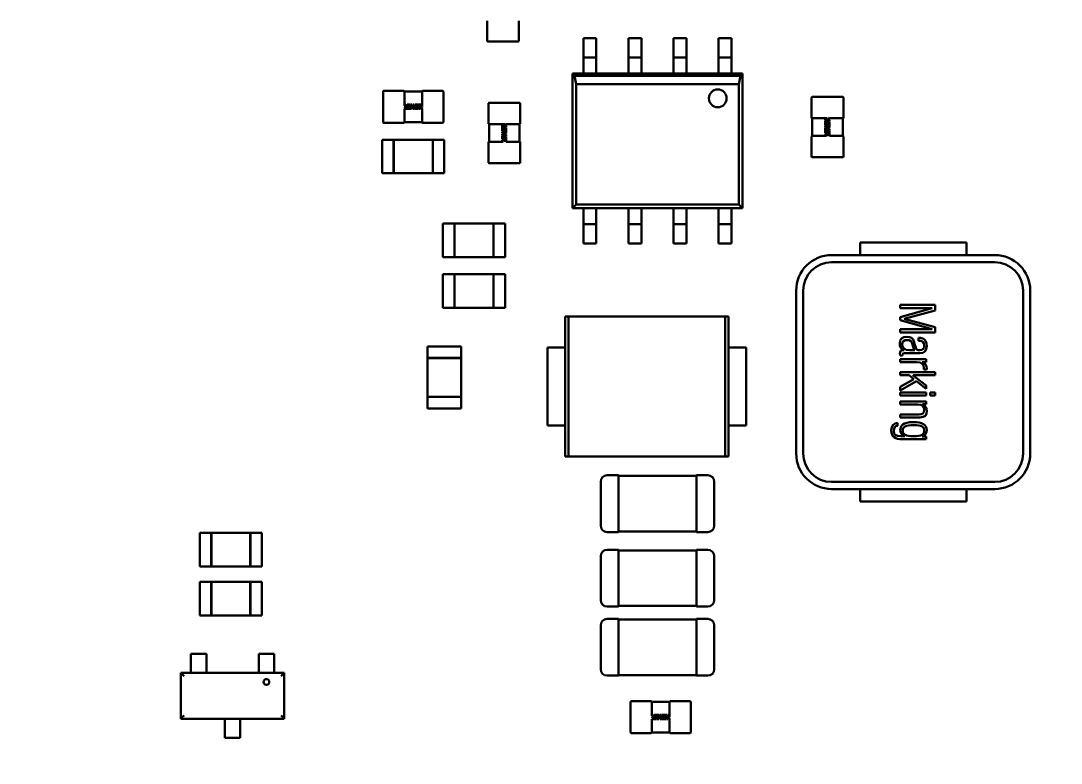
# Model space of a CAD drawing. Header units: millimetres. Extents: x 0 to 841, y 0 to 594.
# Drawn here: x 409.31 to 438.65, y 239.28 to 260.22 of the extents above; entities that cross this region are included whole.
import ezdxf

# ---------------------------------------------------------------- set-up
doc = ezdxf.new("R2010")
doc.units = ezdxf.units.MM
doc.layers.add('Hatch (ISO)', color=7, linetype='Continuous', lineweight=18)
doc.layers.add('Visible (ISO)', color=7, linetype='Continuous', lineweight=50)

msp = doc.modelspace()

# ---------------------------------------------------------------- hatches: boundary and pattern name
at = {"layer": 'Hatch (ISO)'}
h = msp.add_hatch(dxfattribs=at)
h.set_pattern_fill('ANSI31', color=256, scale=25.4, style=0)
h.set_pattern_definition([(45, (0, 0), (-2.245064, 2.245064), [])])
edge = h.paths.add_edge_path()
edge.add_ellipse((416.288, 307.621), major_axis=(-9.758, 2.186), ratio=1, start_angle=270, end_angle=282.6294)
edge.add_line((416.288, 317.621), (382.416, 317.621))
edge.add_ellipse((382.416, 312.621), major_axis=(-5, 0), ratio=1, start_angle=270, end_angle=360)
edge.add_line((377.416, 312.621), (377.416, 210.621))
edge.add_ellipse((382.416, 210.621), major_axis=(0, -5), ratio=1, start_angle=270, end_angle=360)
edge.add_line((382.416, 205.621), (416.288, 205.621))
edge.add_ellipse((416.288, 215.621), major_axis=(10, 0), ratio=1, start_angle=270, end_angle=282.6294)
edge.add_ellipse((445.416, 85.621), major_axis=(120.242, 26.942), ratio=1, start_angle=64.74122, end_angle=90, ccw=False)
edge.add_ellipse((474.544, 215.621), major_axis=(9.758, -2.186), ratio=1, start_angle=270, end_angle=282.6294)
edge.add_line((474.544, 205.621), (558.416, 205.621))
edge.add_ellipse((558.416, 210.621), major_axis=(5, 0), ratio=1, start_angle=270, end_angle=360)
edge.add_line((563.416, 210.621), (563.416, 312.621))
edge.add_ellipse((558.416, 312.621), major_axis=(0, 5), ratio=1, start_angle=270, end_angle=360)
edge.add_line((558.416, 317.621), (474.544, 317.621))
edge.add_ellipse((474.544, 307.621), major_axis=(-10, 0), ratio=1, start_angle=270, end_angle=282.6294)
edge.add_ellipse((445.416, 437.621), major_axis=(-120.242, -26.942), ratio=1, start_angle=64.74122, end_angle=90, ccw=False)
edge = h.paths.add_edge_path(flags=0)
edge.add_line((388.916, 208.621), (388.916, 210.621))
edge.add_ellipse((382.416, 210.621), major_axis=(0, 6.5), ratio=1, start_angle=270, end_angle=363.5049)
edge.add_line((382.019, 217.108), (380.416, 217.108))
edge.add_line((380.416, 217.108), (380.416, 221.814))
edge.add_spline(control_points=[(380.416, 221.814), (380.416, 222.421), (380.5, 223.145), (380.692, 224.324), (380.822, 224.956), (381.036, 226.225), (381.109, 226.863), (381.109, 228.037), (381.036, 228.675), (380.822, 229.944), (380.692, 230.576), (380.5, 231.755), (380.416, 232.479), (380.416, 233.086)], knot_values=[1.346639, 1.346639, 1.346639, 1.346639, 1.528836, 1.528836, 1.705012, 1.705012, 1.881187, 1.881187, 2.057362, 2.057362, 2.233538, 2.233538, 2.415734, 2.415734, 2.415734, 2.415734], degree=3, periodic=0)
edge.add_line((380.416, 233.086), (380.416, 241.621))
edge.add_ellipse((380.416, 244.121), major_axis=(2.5, 0), ratio=1, start_angle=270, end_angle=450)
edge.add_line((380.416, 246.621), (380.416, 276.621))
edge.add_ellipse((380.416, 279.121), major_axis=(2.5, 0), ratio=1, start_angle=270, end_angle=450)
edge.add_line((380.416, 281.621), (380.416, 306.121))
edge.add_line((380.416, 306.121), (382.489, 306.121))
edge.add_ellipse((382.416, 312.621), major_axis=(6.5, 0.073), ratio=1, start_angle=270, end_angle=359.355)
edge.add_line((388.916, 312.621), (388.916, 314.621))
edge.add_line((388.916, 314.621), (416.288, 314.621))
edge.add_ellipse((416.288, 307.621), major_axis=(7, 0), ratio=1, start_angle=77.3706, end_angle=90, ccw=False)
edge.add_ellipse((445.416, 437.621), major_axis=(123.169, -27.598), ratio=1, start_angle=270, end_angle=279.22446)
edge.add_ellipse((445.416, 311.397), major_axis=(-0.223, -7.497), ratio=1, start_angle=270, end_angle=453.4049)
edge.add_ellipse((445.416, 437.621), major_axis=(126.001, 7.497), ratio=1, start_angle=270, end_angle=279.22446)
edge.add_ellipse((474.544, 307.621), major_axis=(6.831, 1.531), ratio=1, start_angle=77.3706, end_angle=90, ccw=False)
edge.add_line((474.544, 314.621), (535.916, 314.621))
edge.add_ellipse((538.416, 314.621), major_axis=(0, -2.5), ratio=1, start_angle=270, end_angle=450)
edge.add_line((540.916, 314.621), (551.918, 314.621))
edge.add_line((551.918, 314.621), (551.918, 312.445))
edge.add_ellipse((558.416, 312.621), major_axis=(0.176, -6.498), ratio=1, start_angle=270, end_angle=359.0971)
edge.add_line((558.489, 306.121), (560.416, 306.121))
edge.add_line((560.416, 306.121), (560.416, 217.108))
edge.add_line((560.416, 217.108), (558.813, 217.108))
edge.add_ellipse((558.416, 210.621), major_axis=(-6.488, 0.397), ratio=1, start_angle=270, end_angle=361.9571)
edge.add_line((551.918, 210.796), (551.918, 208.621))
edge.add_line((551.918, 208.621), (540.916, 208.621))
edge.add_ellipse((538.416, 208.621), major_axis=(0, 2.5), ratio=1, start_angle=270, end_angle=450)
edge.add_line((535.916, 208.621), (474.544, 208.621))
edge.add_ellipse((474.544, 215.621), major_axis=(-7, 0), ratio=1, start_angle=77.3706, end_angle=90, ccw=False)
edge.add_ellipse((445.416, 85.621), major_axis=(-123.169, 27.598), ratio=1, start_angle=270, end_angle=279.22446)
edge.add_ellipse((445.416, 211.844), major_axis=(0.223, 7.497), ratio=1, start_angle=270, end_angle=453.4049)
edge.add_ellipse((445.416, 85.621), major_axis=(-126.001, -7.497), ratio=1, start_angle=270, end_angle=279.22446)
edge.add_ellipse((416.288, 215.621), major_axis=(-6.831, -1.531), ratio=1, start_angle=77.3706, end_angle=90, ccw=False)
edge.add_line((416.288, 208.621), (388.916, 208.621))
edge = h.paths.add_edge_path(flags=0)
edge.add_ellipse((557.666, 211.371), major_axis=(0, 2.172), ratio=1, start_angle=0, end_angle=360)
edge = h.paths.add_edge_path(flags=0)
edge.add_ellipse((557.666, 311.871), major_axis=(0, 2.172), ratio=1, start_angle=0, end_angle=360)
edge = h.paths.add_edge_path(flags=0)
edge.add_ellipse((383.166, 311.871), major_axis=(0, 2.172), ratio=1, start_angle=0, end_angle=360)
edge = h.paths.add_edge_path(flags=0)
edge.add_ellipse((383.166, 211.371), major_axis=(0, 2.172), ratio=1, start_angle=0, end_angle=360)
edge = h.paths.add_edge_path(flags=0)
edge.add_ellipse((445.416, 214.344), major_axis=(0, 2), ratio=1, start_angle=0, end_angle=360)
edge = h.paths.add_edge_path(flags=0)
edge.add_ellipse((445.416, 308.897), major_axis=(0, 2), ratio=1, start_angle=0, end_angle=360)

# ---------------------------------------------------------------- linework, layer by layer
at = {"layer": 'Visible (ISO)'}
for p, q in [((422.459, 259.661), (422.459, 260.223)), ((423.359, 260.223), (423.359, 259.661)), ((423.34, 259.642), (422.477, 259.642)), ((425.18, 259.736), (425.18, 259.286)), ((425.18, 259.736), (425.54, 259.736)), ((425.54, 259.736), (425.54, 259.286)), ((426.45, 259.736), (426.45, 259.286)), ((426.45, 259.736), (426.81, 259.736)), ((426.81, 259.736), (426.81, 259.286)), ((427.72, 259.736), (427.72, 259.286)), ((427.72, 259.736), (428.08, 259.736)), ((428.08, 259.736), (428.08, 259.286)), ((428.99, 259.736), (428.99, 259.286)), ((428.99, 259.736), (429.35, 259.736)), ((429.35, 259.736), (429.35, 259.286)), ((425.18, 259.186), (425.18, 259.286)), ((425.18, 259.186), (425.18, 258.886)), ((425.18, 259.186), (425.54, 259.186)), ((425.54, 259.286), (425.54, 259.186)), ((425.54, 258.886), (425.54, 259.186)), ((426.45, 259.186), (426.45, 259.286)), ((426.45, 259.186), (426.45, 258.886)), ((426.45, 259.186), (426.81, 259.186)), ((426.81, 259.286), (426.81, 259.186)), ((426.81, 258.886), (426.81, 259.186)), ((427.72, 259.186), (427.72, 259.286)), ((427.72, 259.186), (427.72, 258.886)), ((427.72, 259.186), (428.08, 259.186)), ((428.08, 259.286), (428.08, 259.186)), ((428.08, 258.886), (428.08, 259.186)), ((428.99, 259.186), (428.99, 259.286)), ((428.99, 259.186), (428.99, 258.886)), ((428.99, 259.186), (429.35, 259.186)), ((429.35, 259.286), (429.35, 259.186)), ((429.35, 258.886), (429.35, 259.186)), ((425.18, 258.886), (425.18, 258.736)), ((425.54, 258.886), (425.54, 258.736)), ((426.45, 258.886), (426.45, 258.736)), ((426.81, 258.886), (426.81, 258.736)), ((427.72, 258.886), (427.72, 258.736)), ((428.08, 258.886), (428.08, 258.736)), ((428.99, 258.886), (428.99, 258.736)), ((429.35, 258.886), (429.35, 258.736)), ((424.865, 258.736), (425.18, 258.736)), ((424.865, 254.936), (424.865, 258.736)), ((424.865, 258.736), (424.928, 258.673)), ((424.928, 258.673), (429.602, 258.673)), ((424.928, 258.673), (424.97, 258.431)), ((425.18, 258.736), (425.54, 258.736)), ((425.54, 258.736), (426.45, 258.736)), ((426.45, 258.736), (426.81, 258.736)), ((426.81, 258.736), (427.72, 258.736)), ((427.72, 258.736), (428.08, 258.736)), ((428.08, 258.736), (428.99, 258.736)), ((428.99, 258.736), (429.35, 258.736)), ((429.35, 258.736), (429.665, 258.736)), ((429.559, 258.431), (429.602, 258.673)), ((429.602, 258.673), (429.665, 258.736)), ((429.665, 258.736), (429.665, 254.936)), ((419.527, 257.365), (419.527, 258.228)), ((419.545, 258.247), (420.108, 258.247)), ((420.127, 258.228), (420.627, 258.228)), ((420.127, 258.209), (420.127, 258.228)), ((420.127, 257.83), (420.127, 258.209)), ((420.627, 258.209), (420.627, 258.228)), ((420.627, 257.804), (420.627, 258.209)), ((420.645, 258.247), (421.208, 258.247)), ((421.227, 258.228), (421.227, 257.365)), ((429.559, 258.431), (424.97, 258.431)), ((424.97, 258.431), (424.97, 255.042)), ((429.559, 255.042), (429.559, 258.431)), ((422.497, 257.328), (422.497, 257.891)), ((422.516, 257.91), (423.379, 257.91)), ((423.397, 257.891), (423.397, 257.328)), ((431.61, 257.494), (431.61, 258.057)), ((431.629, 258.076), (432.492, 258.076)), ((432.51, 258.057), (432.51, 257.494)), ((420.136, 257.862), (420.126, 257.828)), ((420.126, 257.742), (420.261, 257.742)), ((420.127, 257.384), (420.127, 257.742)), ((420.17, 257.862), (420.136, 257.862)), ((420.142, 257.765), (420.17, 257.862)), ((420.179, 257.765), (420.142, 257.765)), ((420.234, 257.765), (420.179, 257.765)), ((420.195, 257.809), (420.189, 257.787)), ((420.189, 257.787), (420.24, 257.787)), ((420.247, 257.809), (420.195, 257.809)), ((420.205, 257.862), (420.199, 257.839)), ((420.199, 257.839), (420.255, 257.839)), ((420.296, 257.862), (420.205, 257.862)), ((420.24, 257.787), (420.234, 257.765)), ((420.255, 257.839), (420.247, 257.809)), ((420.261, 257.742), (420.296, 257.862)), ((420.31, 257.862), (420.276, 257.742)), ((420.276, 257.742), (420.329, 257.742)), ((420.367, 257.862), (420.31, 257.755)), ((420.31, 257.755), (420.341, 257.862)), ((420.341, 257.862), (420.31, 257.862)), ((420.329, 257.742), (420.371, 257.828)), ((420.399, 257.862), (420.367, 257.862)), ((420.371, 257.828), (420.367, 257.742)), ((420.367, 257.742), (420.418, 257.742)), ((420.424, 257.862), (420.393, 257.755)), ((420.393, 257.755), (420.399, 257.862)), ((420.418, 257.742), (420.446, 257.839)), ((420.553, 257.862), (420.424, 257.862)), ((420.436, 257.765), (420.43, 257.742)), ((420.43, 257.742), (420.519, 257.742)), ((420.491, 257.765), (420.436, 257.765)), ((420.446, 257.839), (420.513, 257.839)), ((420.452, 257.809), (420.446, 257.787)), ((420.446, 257.787), (420.498, 257.787)), ((420.504, 257.809), (420.452, 257.809)), ((420.498, 257.787), (420.491, 257.765)), ((420.513, 257.839), (420.504, 257.809)), ((420.519, 257.742), (420.553, 257.862)), ((420.594, 257.797), (420.538, 257.742)), ((420.538, 257.742), (420.577, 257.742)), ((420.603, 257.862), (420.567, 257.862)), ((420.567, 257.862), (420.594, 257.797)), ((420.577, 257.742), (420.627, 257.792)), ((420.627, 257.803), (420.603, 257.862)), ((420.627, 257.789), (420.614, 257.742)), ((420.614, 257.742), (420.627, 257.742)), ((420.627, 257.787), (420.627, 257.791)), ((420.627, 257.384), (420.627, 257.742)), ((420.108, 257.347), (419.545, 257.347)), ((420.127, 257.365), (420.127, 257.384)), ((420.627, 257.365), (420.127, 257.365)), ((420.627, 257.365), (420.627, 257.384)), ((421.208, 257.347), (420.645, 257.347)), ((422.516, 256.81), (422.516, 257.31)), ((422.535, 257.31), (422.516, 257.31)), ((422.939, 257.31), (422.535, 257.31)), ((422.941, 257.31), (422.882, 257.287)), ((422.882, 257.287), (422.882, 257.25)), ((423.002, 257.26), (422.952, 257.31)), ((422.957, 257.31), (422.953, 257.31)), ((422.955, 257.31), (423.002, 257.297)), ((423.36, 257.31), (423.002, 257.31)), ((423.002, 257.297), (423.002, 257.31)), ((423.379, 257.31), (423.36, 257.31)), ((423.379, 257.31), (423.379, 256.81)), ((431.629, 256.976), (431.629, 257.476)), ((431.648, 257.476), (431.629, 257.476)), ((432.052, 257.476), (431.648, 257.476)), ((432.054, 257.476), (431.995, 257.452)), ((431.995, 257.452), (431.995, 257.416)), ((431.995, 257.416), (432.06, 257.443)), ((432.115, 257.368), (431.995, 257.402)), ((431.995, 257.402), (431.995, 257.273)), ((432.018, 257.295), (432.018, 257.362)), ((432.018, 257.362), (432.047, 257.353)), ((432.115, 257.267), (432.018, 257.295)), ((432.047, 257.353), (432.047, 257.301)), ((432.047, 257.301), (432.07, 257.295)), ((432.06, 257.443), (432.115, 257.387)), ((432.115, 257.426), (432.065, 257.476)), ((432.07, 257.476), (432.066, 257.476)), ((432.068, 257.476), (432.115, 257.463)), ((432.07, 257.295), (432.07, 257.347)), ((432.07, 257.347), (432.092, 257.34)), ((432.092, 257.34), (432.092, 257.285)), ((432.092, 257.285), (432.115, 257.279)), ((432.473, 257.476), (432.115, 257.476)), ((432.115, 257.463), (432.115, 257.476)), ((432.115, 257.387), (432.115, 257.426)), ((432.115, 257.279), (432.115, 257.368)), ((432.492, 257.476), (432.473, 257.476)), ((432.492, 257.476), (432.492, 256.976)), ((422.882, 257.25), (422.947, 257.277)), ((423.002, 257.202), (422.882, 257.237)), ((422.882, 257.237), (422.882, 257.107)), ((422.882, 257.107), (422.989, 257.076)), ((422.989, 257.076), (422.882, 257.082)), ((422.882, 257.082), (422.882, 257.05)), ((422.882, 257.05), (422.989, 256.993)), ((422.989, 256.993), (422.882, 257.024)), ((422.882, 257.024), (422.882, 256.994)), ((422.882, 256.994), (423.002, 256.959)), ((422.905, 257.129), (422.905, 257.196)), ((422.905, 257.196), (422.935, 257.187)), ((423.002, 257.101), (422.905, 257.129)), ((423.002, 257.012), (422.916, 257.054)), ((422.916, 257.054), (423.002, 257.05)), ((422.935, 257.187), (422.935, 257.136)), ((422.935, 257.136), (422.957, 257.129)), ((422.947, 257.277), (423.002, 257.221)), ((422.957, 257.129), (422.957, 257.181)), ((422.957, 257.181), (422.979, 257.174)), ((422.979, 257.174), (422.979, 257.12)), ((422.979, 257.12), (423.002, 257.113)), ((423.002, 257.221), (423.002, 257.26)), ((423.002, 257.113), (423.002, 257.202)), ((423.002, 257.05), (423.002, 257.101)), ((423.002, 256.959), (423.002, 257.012)), ((431.995, 257.273), (432.102, 257.242)), ((432.102, 257.242), (431.995, 257.248)), ((431.995, 257.248), (431.995, 257.216)), ((431.995, 257.216), (432.102, 257.159)), ((432.102, 257.159), (431.995, 257.19)), ((431.995, 257.19), (431.995, 257.16)), ((431.995, 257.16), (432.115, 257.125)), ((432.115, 257.11), (431.995, 257.145)), ((431.995, 257.145), (431.995, 257.054)), ((431.995, 257.054), (432.018, 257.048)), ((432.092, 256.991), (431.995, 257.019)), ((431.995, 257.019), (431.995, 256.985)), ((432.018, 257.048), (432.018, 257.104)), ((432.018, 257.104), (432.047, 257.096)), ((432.115, 257.178), (432.029, 257.22)), ((432.029, 257.22), (432.115, 257.216)), ((432.047, 257.096), (432.047, 257.044)), ((432.047, 257.044), (432.07, 257.038)), ((432.07, 257.038), (432.07, 257.089)), ((432.07, 257.089), (432.092, 257.083)), ((432.092, 257.083), (432.092, 257.028)), ((432.092, 257.028), (432.092, 256.991)), ((432.115, 257.216), (432.115, 257.267)), ((432.115, 257.125), (432.115, 257.178)), ((432.115, 256.975), (432.115, 257.11)), ((419.502, 255.92), (419.502, 256.869)), ((419.502, 256.869), (419.826, 256.869)), ((419.826, 256.869), (419.826, 255.92)), ((419.827, 255.92), (419.827, 256.869)), ((419.827, 256.869), (420.926, 256.869)), ((420.926, 256.869), (420.926, 255.92)), ((420.927, 255.92), (420.927, 256.869)), ((420.927, 256.869), (421.251, 256.869)), ((421.251, 256.869), (421.251, 255.92)), ((422.497, 256.228), (422.497, 256.791)), ((422.535, 256.81), (422.516, 256.81)), ((422.914, 256.81), (422.535, 256.81)), ((423.002, 256.945), (422.882, 256.979)), ((422.882, 256.979), (422.882, 256.888)), ((422.882, 256.888), (422.905, 256.882)), ((422.979, 256.825), (422.882, 256.853)), ((422.882, 256.853), (422.882, 256.819)), ((422.882, 256.819), (422.916, 256.809)), ((422.905, 256.882), (422.905, 256.938)), ((422.905, 256.938), (422.935, 256.93)), ((422.935, 256.93), (422.935, 256.878)), ((422.935, 256.878), (422.957, 256.872)), ((422.957, 256.872), (422.957, 256.923)), ((422.957, 256.923), (422.979, 256.917)), ((422.979, 256.917), (422.979, 256.862)), ((422.979, 256.862), (422.979, 256.825)), ((423.002, 256.809), (423.002, 256.945)), ((423.36, 256.81), (423.002, 256.81)), ((423.379, 256.81), (423.36, 256.81)), ((423.397, 256.791), (423.397, 256.228)), ((431.61, 256.394), (431.61, 256.957)), ((431.648, 256.976), (431.629, 256.976)), ((432.027, 256.976), (431.648, 256.976)), ((431.995, 256.985), (432.029, 256.975)), ((432.473, 256.976), (432.115, 256.976)), ((432.492, 256.976), (432.473, 256.976)), ((432.51, 256.957), (432.51, 256.394)), ((423.379, 256.21), (422.516, 256.21)), ((432.492, 256.376), (431.629, 256.376)), ((419.826, 255.92), (419.502, 255.92)), ((420.926, 255.92), (419.827, 255.92)), ((421.251, 255.92), (420.927, 255.92)), ((424.97, 255.042), (424.865, 254.936)), ((425.18, 254.936), (424.865, 254.936)), ((424.97, 255.042), (429.559, 255.042)), ((425.54, 254.936), (425.18, 254.936)), ((425.18, 254.786), (425.18, 254.936)), ((426.45, 254.936), (425.54, 254.936)), ((425.54, 254.786), (425.54, 254.936)), ((426.81, 254.936), (426.45, 254.936)), ((426.45, 254.786), (426.45, 254.936)), ((427.72, 254.936), (426.81, 254.936)), ((426.81, 254.786), (426.81, 254.936)), ((428.08, 254.936), (427.72, 254.936)), ((427.72, 254.786), (427.72, 254.936)), ((428.99, 254.936), (428.08, 254.936)), ((428.08, 254.786), (428.08, 254.936)), ((429.35, 254.936), (428.99, 254.936)), ((428.99, 254.786), (428.99, 254.936)), ((429.665, 254.936), (429.35, 254.936)), ((429.35, 254.786), (429.35, 254.936)), ((429.665, 254.936), (429.559, 255.042)), ((425.18, 254.786), (425.18, 254.486)), ((425.54, 254.486), (425.54, 254.786)), ((426.45, 254.786), (426.45, 254.486)), ((426.81, 254.486), (426.81, 254.786)), ((427.72, 254.786), (427.72, 254.486)), ((428.08, 254.486), (428.08, 254.786)), ((428.99, 254.786), (428.99, 254.486)), ((429.35, 254.486), (429.35, 254.786)), ((421.217, 253.553), (421.217, 254.502)), ((421.217, 254.502), (421.541, 254.502)), ((421.541, 254.502), (421.541, 253.553)), ((422.641, 254.502), (421.542, 254.502)), ((421.542, 254.502), (421.542, 253.553)), ((422.641, 253.553), (422.641, 254.502)), ((422.642, 253.553), (422.642, 254.502)), ((422.642, 254.502), (422.966, 254.502)), ((422.966, 254.502), (422.966, 253.553)), ((425.54, 254.486), (425.18, 254.486)), ((425.18, 254.386), (425.18, 254.486)), ((425.18, 253.936), (425.18, 254.386)), ((425.54, 254.486), (425.54, 254.386)), ((425.54, 253.936), (425.54, 254.386)), ((426.81, 254.486), (426.45, 254.486)), ((426.45, 254.386), (426.45, 254.486)), ((426.45, 253.936), (426.45, 254.386)), ((426.81, 254.486), (426.81, 254.386)), ((426.81, 253.936), (426.81, 254.386)), ((428.08, 254.486), (427.72, 254.486)), ((427.72, 254.386), (427.72, 254.486)), ((427.72, 253.936), (427.72, 254.386)), ((428.08, 254.486), (428.08, 254.386)), ((428.08, 253.936), (428.08, 254.386)), ((429.35, 254.486), (428.99, 254.486)), ((428.99, 254.386), (428.99, 254.486)), ((428.99, 253.936), (428.99, 254.386)), ((429.35, 254.486), (429.35, 254.386)), ((429.35, 253.936), (429.35, 254.386)), ((425.54, 253.936), (425.18, 253.936)), ((426.81, 253.936), (426.45, 253.936)), ((428.08, 253.936), (427.72, 253.936)), ((429.35, 253.936), (428.99, 253.936)), ((432.976, 253.964), (432.976, 253.614)), ((435.976, 253.964), (432.976, 253.964)), ((435.976, 253.614), (435.976, 253.964)), ((421.541, 253.553), (421.217, 253.553)), ((421.542, 253.553), (422.641, 253.553)), ((422.966, 253.553), (422.642, 253.553)), ((432.176, 253.614), (436.776, 253.614)), ((436.776, 253.414), (432.176, 253.414)), ((421.217, 252.128), (421.217, 253.077)), ((421.217, 253.077), (421.541, 253.077)), ((421.541, 253.077), (421.541, 252.128)), ((421.542, 252.128), (421.542, 253.077)), ((421.542, 253.077), (422.641, 253.077)), ((422.641, 253.077), (422.641, 252.128)), ((422.642, 252.128), (422.642, 253.077)), ((422.642, 253.077), (422.966, 253.077)), ((422.966, 253.077), (422.966, 252.128)), ((431.176, 248.014), (431.176, 252.614)), ((431.376, 252.614), (431.376, 248.014)), ((437.576, 248.014), (437.576, 252.614)), ((437.776, 252.614), (437.776, 248.014)), ((421.541, 252.128), (421.217, 252.128)), ((422.641, 252.128), (421.542, 252.128)), ((422.966, 252.128), (422.642, 252.128)), ((435.094, 252.206), (434.111, 252.206)), ((434.111, 252.206), (434.111, 252.117)), ((434.111, 252.117), (435.012, 252.117)), ((435.012, 252.115), (434.111, 251.86)), ((434.221, 251.816), (435.094, 252.052)), ((435.012, 252.117), (435.012, 252.115)), ((435.094, 252.052), (435.094, 252.206)), ((424.664, 251.005), (424.664, 251.88)), ((424.664, 251.88), (424.753, 251.88)), ((424.753, 251.88), (429.175, 251.88)), ((424.753, 247.93), (424.753, 251.88)), ((429.175, 251.88), (429.264, 251.88)), ((429.175, 247.93), (429.175, 251.88)), ((429.264, 251.005), (429.264, 251.88)), ((434.111, 251.86), (434.111, 251.778)), ((434.111, 251.778), (435.012, 251.522)), ((434.221, 251.813), (434.221, 251.816)), ((435.094, 251.576), (434.221, 251.813)), ((434.111, 251.52), (434.111, 251.432)), ((435.012, 251.52), (434.111, 251.52)), ((434.111, 251.432), (435.094, 251.432)), ((435.012, 251.522), (435.012, 251.52)), ((435.094, 251.432), (435.094, 251.576)), ((434.624, 251.282), (434.624, 251.199)), ((420.784, 250.711), (420.784, 251.035)), ((420.784, 251.035), (421.733, 251.035)), ((421.733, 251.035), (421.733, 250.711)), ((424.164, 248.805), (424.164, 251.005)), ((424.416, 251.005), (424.164, 251.005)), ((424.414, 251.005), (424.664, 251.005)), ((424.664, 251.005), (424.664, 248.805)), ((429.264, 251.005), (429.514, 251.005)), ((429.264, 251.005), (429.264, 248.805)), ((429.514, 251.005), (429.764, 251.005)), ((429.764, 251.005), (429.764, 248.805)), ((434.217, 250.931), (434.217, 250.928)), ((434.524, 250.932), (434.369, 250.932)), ((434.524, 250.935), (434.524, 250.932)), ((421.733, 250.711), (420.784, 250.711)), ((420.784, 249.611), (420.784, 250.71)), ((420.784, 250.71), (421.733, 250.71)), ((421.733, 250.71), (421.733, 249.611)), ((434.11, 250.783), (434.171, 250.783)), ((434.843, 250.68), (434.111, 250.68)), ((434.111, 250.68), (434.111, 250.597)), ((434.727, 250.597), (434.843, 250.597)), ((434.727, 250.595), (434.727, 250.597)), ((434.843, 250.597), (434.843, 250.68)), ((435.094, 250.307), (434.111, 250.307)), ((434.111, 250.307), (434.111, 250.224)), ((434.771, 250.381), (434.854, 250.381)), ((435.094, 250.224), (435.094, 250.307)), ((434.111, 250.224), (434.366, 250.224)), ((434.496, 250.115), (434.111, 249.898)), ((434.111, 249.796), (434.57, 250.056)), ((434.366, 250.224), (434.496, 250.115)), ((434.478, 250.224), (435.094, 250.224)), ((434.478, 250.221), (434.478, 250.224)), ((434.843, 249.938), (434.478, 250.221)), ((434.57, 250.056), (434.843, 249.836)), ((434.111, 249.898), (434.111, 249.796)), ((434.843, 249.734), (434.111, 249.734)), ((434.111, 249.734), (434.111, 249.65)), ((434.843, 249.836), (434.843, 249.938)), ((434.843, 249.65), (434.843, 249.734)), ((435.094, 249.734), (434.954, 249.734)), ((434.954, 249.734), (434.954, 249.65)), ((435.094, 249.65), (435.094, 249.734)), ((421.733, 249.611), (420.784, 249.611)), ((420.784, 249.286), (420.784, 249.61)), ((420.784, 249.61), (421.733, 249.61)), ((421.733, 249.61), (421.733, 249.286)), ((434.111, 249.65), (434.843, 249.65)), ((434.843, 249.484), (434.111, 249.484)), ((434.111, 249.484), (434.111, 249.402)), ((434.74, 249.41), (434.843, 249.41)), ((434.74, 249.408), (434.74, 249.41)), ((434.843, 249.41), (434.843, 249.484)), ((434.954, 249.65), (435.094, 249.65)), ((421.733, 249.286), (420.784, 249.286)), ((434.111, 249.115), (434.111, 249.033)), ((424.414, 248.805), (424.164, 248.805)), ((424.414, 248.805), (424.664, 248.805)), ((424.664, 247.93), (424.664, 248.805)), ((429.264, 247.93), (429.264, 248.805)), ((429.264, 248.805), (429.514, 248.805)), ((429.512, 248.805), (429.764, 248.805)), ((434.037, 248.797), (434.037, 248.879)), ((434.242, 248.509), (434.242, 248.504)), ((434.728, 248.498), (434.728, 248.5)), ((434.843, 248.498), (434.728, 248.498)), ((434.843, 248.421), (434.843, 248.498)), ((424.753, 247.93), (424.664, 247.93)), ((429.175, 247.93), (424.753, 247.93)), ((429.264, 247.93), (429.175, 247.93)), ((425.845, 247.401), (426.165, 247.401)), ((426.165, 247.221), (426.165, 247.401)), ((426.165, 247.385), (428.365, 247.385)), ((428.365, 247.221), (428.365, 247.401)), ((428.365, 247.401), (428.685, 247.401)), ((425.665, 245.981), (425.665, 247.221)), ((426.165, 245.981), (426.165, 247.221)), ((428.365, 245.981), (428.365, 247.221)), ((428.865, 245.981), (428.865, 247.221)), ((432.176, 247.214), (436.776, 247.214)), ((436.776, 247.014), (432.176, 247.014)), ((432.976, 247.014), (432.976, 246.664)), ((435.976, 246.664), (435.976, 247.014)), ((435.976, 246.664), (432.976, 246.664)), ((426.165, 245.981), (426.165, 245.801)), ((428.365, 245.981), (428.365, 245.801)), ((414.36, 244.825), (414.36, 245.774)), ((414.36, 245.774), (414.684, 245.774)), ((414.684, 245.774), (414.684, 244.825)), ((414.685, 244.825), (414.685, 245.774)), ((414.685, 245.774), (415.784, 245.774)), ((415.784, 245.774), (415.784, 244.825)), ((415.785, 244.825), (415.785, 245.774)), ((415.785, 245.774), (416.109, 245.774)), ((416.109, 245.774), (416.109, 244.825)), ((425.845, 245.801), (426.165, 245.801)), ((426.165, 245.817), (428.365, 245.817)), ((428.365, 245.801), (428.685, 245.801)), ((425.845, 245.299), (426.165, 245.299)), ((426.165, 245.119), (426.165, 245.299)), ((426.165, 245.283), (428.365, 245.283)), ((428.365, 245.119), (428.365, 245.299)), ((428.365, 245.299), (428.685, 245.299)), ((425.665, 243.879), (425.665, 245.119)), ((426.165, 243.879), (426.165, 245.119)), ((428.365, 243.879), (428.365, 245.119)), ((428.865, 243.879), (428.865, 245.119)), ((414.684, 244.825), (414.36, 244.825)), ((415.784, 244.825), (414.685, 244.825)), ((416.109, 244.825), (415.785, 244.825)), ((414.36, 243.445), (414.36, 244.394)), ((414.36, 244.394), (414.684, 244.394)), ((414.684, 244.394), (414.684, 243.445)), ((414.685, 243.445), (414.685, 244.394)), ((414.685, 244.394), (415.784, 244.394)), ((415.784, 244.394), (415.784, 243.445)), ((415.785, 243.445), (415.785, 244.394)), ((415.785, 244.394), (416.109, 244.394)), ((416.109, 244.394), (416.109, 243.445)), ((426.165, 243.879), (426.165, 243.699)), ((428.365, 243.879), (428.365, 243.699)), ((425.845, 243.699), (426.165, 243.699)), ((426.165, 243.715), (428.365, 243.715)), ((428.365, 243.699), (428.685, 243.699)), ((414.684, 243.445), (414.36, 243.445)), ((415.784, 243.445), (414.685, 243.445)), ((416.109, 243.445), (415.785, 243.445)), ((425.845, 243.348), (426.165, 243.348)), ((426.165, 243.168), (426.165, 243.348)), ((426.165, 243.332), (428.365, 243.332)), ((428.365, 243.168), (428.365, 243.348)), ((428.365, 243.348), (428.685, 243.348)), ((425.665, 241.928), (425.665, 243.168)), ((426.165, 241.928), (426.165, 243.168)), ((428.365, 241.928), (428.365, 243.168)), ((428.865, 241.928), (428.865, 243.168)), ((414.111, 242.365), (414.546, 242.365)), ((414.111, 242.365), (414.111, 242.208)), ((414.546, 242.365), (414.546, 242.208)), ((416.021, 242.365), (416.456, 242.365)), ((416.021, 242.365), (416.021, 242.208)), ((416.456, 242.365), (416.456, 242.208)), ((414.111, 242.208), (414.111, 242.102)), ((414.111, 242.102), (414.111, 242.061)), ((414.111, 241.954), (414.111, 242.061)), ((414.546, 242.208), (414.546, 242.102)), ((414.546, 242.102), (414.546, 242.061)), ((414.546, 241.954), (414.546, 242.061)), ((416.021, 242.208), (416.021, 242.102)), ((416.021, 242.102), (416.021, 242.061)), ((416.021, 241.954), (416.021, 242.061)), ((416.456, 242.208), (416.456, 242.102)), ((416.456, 242.102), (416.456, 242.061)), ((416.456, 241.954), (416.456, 242.061)), ((413.823, 241.83), (416.743, 241.83)), ((413.823, 241.83), (413.823, 240.53)), ((413.823, 241.83), (413.885, 241.769)), ((413.917, 241.737), (413.885, 241.769)), ((414.111, 241.954), (414.111, 241.83)), ((414.111, 241.83), (414.546, 241.83)), ((414.546, 241.954), (414.546, 241.83)), ((416.021, 241.954), (416.021, 241.83)), ((416.021, 241.83), (416.456, 241.83)), ((416.456, 241.954), (416.456, 241.83)), ((416.65, 241.737), (416.682, 241.769)), ((416.743, 241.83), (416.682, 241.769)), ((416.743, 241.83), (416.743, 240.53)), ((425.845, 241.748), (426.165, 241.748)), ((426.165, 241.928), (426.165, 241.748)), ((426.165, 241.764), (428.365, 241.764)), ((428.365, 241.928), (428.365, 241.748)), ((428.365, 241.748), (428.685, 241.748)), ((426.504, 240.146), (426.504, 241.008)), ((426.523, 241.027), (427.085, 241.027)), ((427.104, 241.008), (427.604, 241.008)), ((427.104, 240.99), (427.104, 241.008)), ((427.104, 240.611), (427.104, 240.99)), ((427.604, 240.99), (427.604, 241.008)), ((427.604, 240.585), (427.604, 240.99)), ((427.623, 241.027), (428.185, 241.027)), ((428.204, 241.008), (428.204, 240.146)), ((413.823, 240.53), (413.885, 240.592)), ((413.917, 240.624), (413.885, 240.592)), ((416.682, 240.592), (416.65, 240.624)), ((416.743, 240.53), (416.682, 240.592)), ((427.113, 240.643), (427.103, 240.608)), ((427.147, 240.643), (427.113, 240.643)), ((427.119, 240.546), (427.147, 240.643)), ((427.172, 240.59), (427.166, 240.568)), ((427.166, 240.568), (427.218, 240.568)), ((427.224, 240.59), (427.172, 240.59)), ((427.182, 240.643), (427.176, 240.62)), ((427.176, 240.62), (427.232, 240.62)), ((427.273, 240.643), (427.182, 240.643)), ((427.218, 240.568), (427.211, 240.545)), ((427.232, 240.62), (427.224, 240.59)), ((427.239, 240.522), (427.273, 240.643)), ((427.288, 240.643), (427.253, 240.522)), ((427.344, 240.643), (427.287, 240.535)), ((427.287, 240.535), (427.318, 240.643)), ((427.318, 240.643), (427.288, 240.643)), ((427.306, 240.522), (427.349, 240.608)), ((427.376, 240.643), (427.344, 240.643)), ((427.349, 240.608), (427.344, 240.522)), ((427.401, 240.643), (427.37, 240.536)), ((427.37, 240.536), (427.376, 240.643)), ((427.395, 240.522), (427.423, 240.62)), ((427.531, 240.643), (427.401, 240.643)), ((427.423, 240.62), (427.49, 240.62)), ((427.43, 240.59), (427.423, 240.568)), ((427.423, 240.568), (427.475, 240.568)), ((427.481, 240.59), (427.43, 240.59)), ((427.475, 240.568), (427.468, 240.545)), ((427.49, 240.62), (427.481, 240.59)), ((427.496, 240.522), (427.531, 240.643)), ((427.571, 240.577), (427.515, 240.522)), ((427.581, 240.643), (427.544, 240.643)), ((427.544, 240.643), (427.571, 240.577)), ((427.555, 240.522), (427.604, 240.573)), ((427.604, 240.583), (427.581, 240.643)), ((427.604, 240.57), (427.591, 240.522)), ((427.604, 240.567), (427.604, 240.572)), ((413.823, 240.53), (416.743, 240.53)), ((415.066, 240.53), (415.066, 240.406)), ((415.066, 240.53), (415.501, 240.53)), ((415.066, 240.406), (415.066, 240.3)), ((415.066, 240.259), (415.066, 240.3)), ((415.501, 240.53), (415.501, 240.406)), ((415.501, 240.406), (415.501, 240.3)), ((415.501, 240.259), (415.501, 240.3)), ((427.103, 240.522), (427.239, 240.522)), ((427.104, 240.165), (427.104, 240.522)), ((427.156, 240.546), (427.119, 240.546)), ((427.211, 240.545), (427.156, 240.546)), ((427.253, 240.522), (427.306, 240.522)), ((427.344, 240.522), (427.395, 240.522)), ((427.414, 240.545), (427.407, 240.522)), ((427.407, 240.522), (427.496, 240.522)), ((427.468, 240.545), (427.414, 240.545)), ((427.515, 240.522), (427.555, 240.522)), ((427.591, 240.522), (427.604, 240.522)), ((427.604, 240.165), (427.604, 240.522)), ((415.066, 240.152), (415.066, 240.259)), ((415.066, 240.152), (415.066, 239.995)), ((415.066, 239.995), (415.501, 239.995)), ((415.501, 240.152), (415.501, 240.259)), ((415.501, 240.152), (415.501, 239.995)), ((427.085, 240.127), (426.523, 240.127)), ((427.104, 240.146), (427.104, 240.165)), ((427.604, 240.146), (427.104, 240.146)), ((427.604, 240.146), (427.604, 240.165)), ((428.185, 240.127), (427.623, 240.127))]:
    msp.add_line(p, q, dxfattribs=at)
for centre, radius in [((428.965, 258.036), 0.25), ((416.238, 241.57), 0.0812)]:
    msp.add_circle(centre, radius, dxfattribs=at)
for centre, radius, start, end in [((422.477, 259.661), 0.0187, 180, 270), ((423.34, 259.661), 0.0187, 270, 0), ((419.545, 258.228), 0.0187, 90, 180), ((420.108, 258.228), 0.0187, 0, 90), ((420.645, 258.228), 0.0187, 90, 180), ((421.208, 258.228), 0.0187, 0, 90), ((422.516, 257.891), 0.0187, 90, 180), ((423.379, 257.891), 0.0187, 0, 90), ((431.629, 258.057), 0.0187, 90, 180), ((432.492, 258.057), 0.0187, 0, 90), ((419.545, 257.365), 0.0187, 180, 270), ((420.108, 257.365), 0.0187, 270, 0), ((420.645, 257.365), 0.0187, 180, 270), ((421.208, 257.365), 0.0187, 270, 0), ((422.516, 257.328), 0.0187, 180, 270), ((423.379, 257.328), 0.0187, 270, 0), ((431.629, 257.494), 0.0187, 180, 270), ((432.492, 257.494), 0.0187, 270, 0), ((422.516, 256.791), 0.0187, 90, 180), ((423.379, 256.791), 0.0187, 0, 90), ((431.629, 256.957), 0.0187, 90, 180), ((432.492, 256.957), 0.0187, 0, 90), ((422.516, 256.228), 0.0187, 180, 270), ((423.379, 256.228), 0.0187, 270, 0), ((431.629, 256.394), 0.0187, 180, 270), ((432.492, 256.394), 0.0187, 270, 0), ((432.176, 252.614), 1, 90, 180), ((436.776, 252.614), 1, 0, 90), ((432.176, 252.614), 0.8, 90, 180), ((436.776, 252.614), 0.8, 0, 90), ((432.176, 248.014), 1, 180, 270), ((432.176, 248.014), 0.8, 180, 270), ((436.776, 248.014), 0.8, 270, 0), ((436.776, 248.014), 1, 270, 0), ((425.845, 247.221), 0.18, 90, 180), ((428.685, 247.221), 0.18, 0, 90), ((425.845, 245.981), 0.18, 180, 270), ((428.685, 245.981), 0.18, 270, 0), ((425.845, 245.119), 0.18, 90, 180), ((428.685, 245.119), 0.18, 0, 90), ((425.845, 243.879), 0.18, 180, 270), ((428.685, 243.879), 0.18, 270, 0), ((425.845, 243.168), 0.18, 90, 180), ((428.685, 243.168), 0.18, 0, 90), ((425.845, 241.928), 0.18, 180, 270), ((428.685, 241.928), 0.18, 270, 0), ((426.523, 241.008), 0.0187, 90, 180), ((427.085, 241.008), 0.0187, 0, 90), ((427.623, 241.008), 0.0187, 90, 180), ((428.185, 241.008), 0.0187, 0, 90), ((426.523, 240.146), 0.0187, 180, 270), ((427.085, 240.146), 0.0187, 270, 0), ((427.623, 240.146), 0.0187, 180, 270), ((428.185, 240.146), 0.0187, 270, 0)]:
    msp.add_arc(centre, radius, start, end, dxfattribs=at)
for points, knots in [([(434.624, 251.199), (434.73, 251.199), (434.789, 251.158), (434.789, 251.059), (434.789, 250.983), (434.757, 250.932), (434.663, 250.932), (434.578, 250.932), (434.562, 250.945), (434.547, 251.002), (434.535, 251.05), (434.519, 251.102), (434.503, 251.158), (434.47, 251.278), (434.401, 251.305), (434.3, 251.305), (434.174, 251.305), (434.095, 251.247), (434.095, 251.119), (434.095, 251.037), (434.123, 250.964), (434.217, 250.931)], [0, 0, 0, 0, 0.0769803, 0.0769803, 0.0769803, 0.1361174, 0.1361174, 0.1361174, 0.1896701, 0.1896701, 0.1896701, 0.2373514, 0.2373514, 0.2373514, 0.3226072, 0.3226072, 0.3226072, 0.4292161, 0.4292161, 0.4292161, 0.4981019, 0.4981019, 0.4981019, 0.4981019]), ([(434.369, 250.932), (434.237, 250.932), (434.164, 251.001), (434.164, 251.101), (434.164, 251.173), (434.218, 251.217), (434.305, 251.217), (434.395, 251.217), (434.436, 251.173), (434.458, 251.092), (434.463, 251.07), (434.47, 251.045), (434.476, 251.023), (434.485, 250.99), (434.498, 250.945), (434.524, 250.935)], [0, 0, 0, 0, 0.2811585, 0.2811585, 0.2811585, 0.4814609, 0.4814609, 0.4814609, 0.6876055, 0.6876055, 0.6876055, 0.7523797, 0.7523797, 0.7523797, 0.850332, 0.850332, 0.850332, 0.850332]), ([(434.171, 250.783), (434.171, 250.791), (434.171, 250.798), (434.171, 250.806), (434.171, 250.839), (434.197, 250.849), (434.231, 250.849), (434.34, 250.849), (434.522, 250.849), (434.664, 250.849), (434.78, 250.849), (434.858, 250.906), (434.858, 251.056), (434.858, 251.212), (434.774, 251.282), (434.624, 251.282)], [0.5887266, 0.5887266, 0.5887266, 0.5887266, 0.5960062, 0.5960062, 0.5960062, 0.6248411, 0.6248411, 0.6248411, 0.7567915, 0.7567915, 0.7567915, 0.8637624, 0.8637624, 0.8637624, 0.9742845, 0.9742845, 0.9742845, 0.9742845]), ([(434.217, 250.928), (434.209, 250.928), (434.202, 250.928), (434.193, 250.928), (434.108, 250.928), (434.104, 250.891), (434.102, 250.836), (434.102, 250.831), (434.102, 250.826), (434.102, 250.821), (434.102, 250.812), (434.105, 250.799), (434.11, 250.783)], [0.49891826, 0.49891826, 0.49891826, 0.49891826, 0.5059802, 0.5059802, 0.5059802, 0.55770001, 0.55770001, 0.55770001, 0.56190653, 0.56190653, 0.56190653, 0.56974609, 0.56974609, 0.56974609, 0.56974609]), ([(434.111, 250.597), (434.256, 250.597), (434.401, 250.597), (434.567, 250.597), (434.731, 250.597), (434.767, 250.524), (434.774, 250.436), (434.775, 250.431), (434.775, 250.426), (434.775, 250.421), (434.775, 250.408), (434.774, 250.395), (434.771, 250.381)], [0.0380283, 0.0380283, 0.0380283, 0.0380283, 0.238569, 0.238569, 0.238569, 0.3810777, 0.3810777, 0.3810777, 0.3888432, 0.3888432, 0.3888432, 0.40781, 0.40781, 0.40781, 0.40781]), ([(434.854, 250.381), (434.857, 250.391), (434.858, 250.4), (434.858, 250.496), (434.81, 250.562), (434.727, 250.595)], [0.4458383, 0.4458383, 0.4458383, 0.4458383, 0.4585919, 0.4585919, 0.5708234, 0.5708234, 0.5708234, 0.5708234]), ([(434.111, 249.033), (434.289, 249.033), (434.467, 249.033), (434.663, 249.033), (434.822, 249.033), (434.858, 249.103), (434.858, 249.22), (434.858, 249.296), (434.822, 249.364), (434.74, 249.408)], [0.4568111, 0.4568111, 0.4568111, 0.4568111, 0.6016691, 0.6016691, 0.6016691, 0.6940483, 0.6940483, 0.6940483, 0.7534303, 0.7534303, 0.7534303, 0.7534303]), ([(434.111, 249.402), (434.27, 249.402), (434.429, 249.402), (434.602, 249.402), (434.733, 249.402), (434.789, 249.343), (434.789, 249.241), (434.789, 249.151), (434.731, 249.115), (434.639, 249.115), (434.491, 249.115), (434.282, 249.115), (434.111, 249.115)], [0.022365, 0.022365, 0.022365, 0.022365, 0.1514801, 0.1514801, 0.1514801, 0.2285046, 0.2285046, 0.2285046, 0.2952822, 0.2952822, 0.2952822, 0.4344461, 0.4344461, 0.4344461, 0.4344461]), ([(434.037, 248.879), (433.933, 248.878), (433.858, 248.805), (433.858, 248.661), (433.858, 248.481), (433.977, 248.421), (434.163, 248.421), (434.345, 248.421), (434.627, 248.421), (434.843, 248.421)], [0.5675204, 0.5675204, 0.5675204, 0.5675204, 0.6610789, 0.6610789, 0.6610789, 0.7785487, 0.7785487, 0.7785487, 0.9496086, 0.9496086, 0.9496086, 0.9496086]), ([(434.242, 248.504), (434.206, 248.504), (434.17, 248.504), (434.126, 248.504), (433.969, 248.504), (433.935, 248.553), (433.928, 248.643), (433.928, 248.648), (433.928, 248.653), (433.928, 248.659), (433.928, 248.732), (433.967, 248.797), (434.037, 248.797)], [0.3870835, 0.3870835, 0.3870835, 0.3870835, 0.4155892, 0.4155892, 0.4155892, 0.4879925, 0.4879925, 0.4879925, 0.4921005, 0.4921005, 0.4921005, 0.5456262, 0.5456262, 0.5456262, 0.5456262]), ([(434.728, 248.5), (434.811, 248.526), (434.858, 248.589), (434.858, 248.831), (434.73, 248.904), (434.183, 248.904), (434.111, 248.793), (434.111, 248.602), (434.152, 248.534), (434.242, 248.509)], [0.0006951, 0.0006951, 0.0006951, 0.0006951, 0.0574448, 0.0574448, 0.1691136, 0.1691136, 0.2987188, 0.2987188, 0.3858672, 0.3858672, 0.3858672, 0.3858672]), ([(434.485, 248.816), (434.717, 248.816), (434.789, 248.759), (434.789, 248.561), (434.717, 248.504), (434.252, 248.504), (434.18, 248.561), (434.18, 248.759), (434.252, 248.816), (434.485, 248.816)], [0, 0, 0, 0, 0.248942, 0.248942, 0.497884, 0.497884, 0.748942, 0.748942, 1, 1, 1, 1])]:
    msp.add_open_spline(points, degree=3, knots=knots, dxfattribs=at)

doc.saveas('drawing.dxf')
